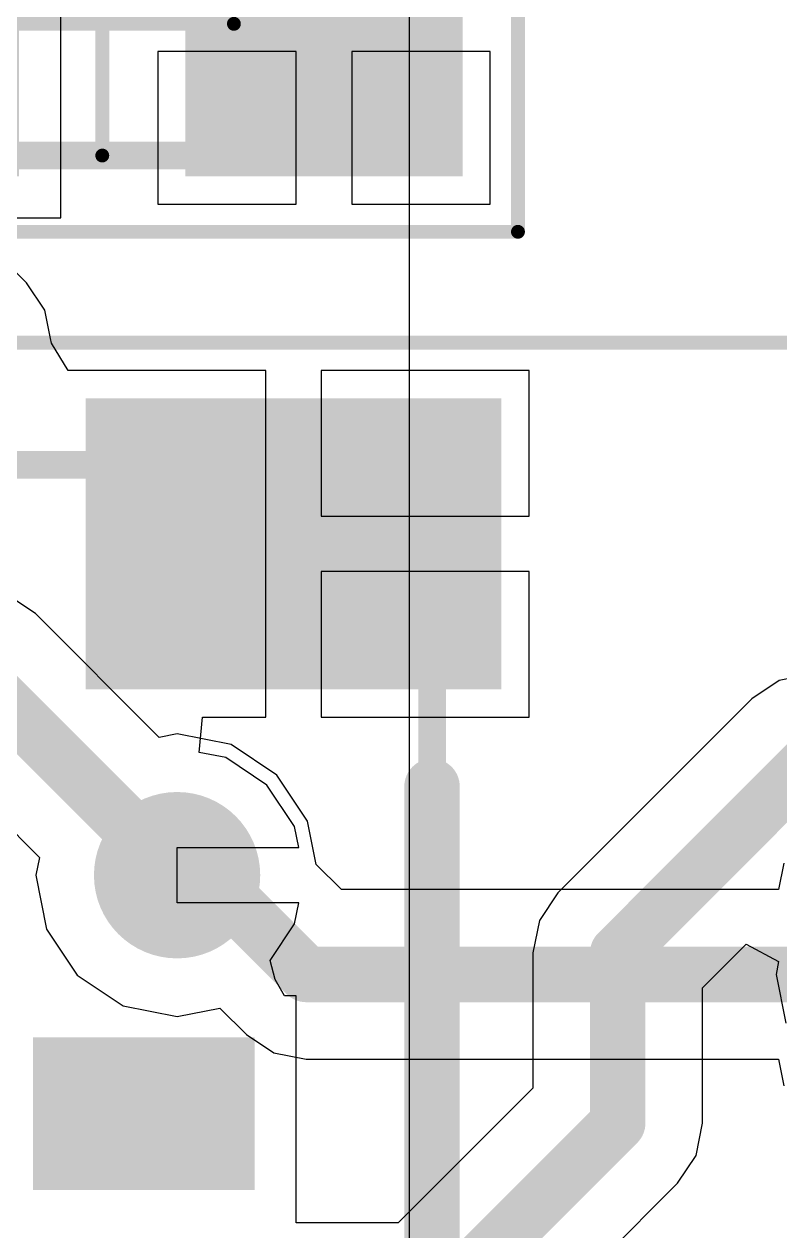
# Model space of a CAD drawing. Header units: inches. Extents: x -0.1 to 84.5, y -0.1 to 23.7.
# Drawn here: x 66.058 to 68.785, y 13.697 to 18.049 of the extents above; entities that cross this region are included whole.
import ezdxf

# ---------------------------------------------------------------- set-up
doc = ezdxf.new("R2010")
doc.units = ezdxf.units.IN
for name, color, linetype in [('Bottom 3D Body', 56, 'Continuous'), ('Bottom Courtyard', 56, 'Continuous'), ('Bottom Layer', 5, 'Continuous'), ('Bottom Overlay', 54, 'Continuous'), ('Bottom Paste', 16, 'Continuous'), ('Bottom Solder', 6, 'Continuous'), ('Top Layer', 1, 'Continuous'), ('Top Overlay', 2, 'Continuous'), ('Via Holes', 16, 'Continuous')]:
    doc.layers.add(name, color=color, linetype=linetype)

# ---------------------------------------------------------------- blocks, each defined once
blk = doc.blocks.new('CAPC0603_1608_55_N_B_83')
at = {"layer": 'Bottom Layer'}
for points in [[(-0.35, 0.5), (-0.35, -0.5), (-1.25, -0.5), (-1.25, 0.5)], [(1.25, 0.5), (1.25, -0.5), (0.35, -0.5), (0.35, 0.5)]]:
    blk.add_hatch(color=5, dxfattribs=at).paths.add_polyline_path(points)
at = {"layer": 'Bottom Paste'}
for points in [[(-0.35, 0.5), (-0.35, -0.5), (-1.25, -0.5), (-1.25, 0.5)], [(1.25, 0.5), (1.25, -0.5), (0.35, -0.5), (0.35, 0.5)]]:
    blk.add_hatch(color=16, dxfattribs=at).paths.add_polyline_path(points)
at = {"layer": 'Bottom Solder'}
for points in [[(-0.3, 0.55), (-0.3, -0.55), (-1.3, -0.55), (-1.3, 0.55)], [(1.3, 0.55), (1.3, -0.55), (0.3, -0.55), (0.3, 0.55)]]:
    blk.add_hatch(color=6, dxfattribs=at).paths.add_polyline_path(points)
at = {"layer": 'Bottom 3D Body'}
for points in [[(-0.875, 0.475, 0.1, 0.1, 0), (-0.875, -0.475, 0.1, 0.1, 0)], [(0.875, 0.475, 0.1, 0.1, 0), (-0.875, 0.475, 0.1, 0.1, 0)], [(0.875, 0.475, 0.1, 0.1, 0), (0.875, -0.475, 0.1, 0.1, 0)], [(0.875, -0.475, 0.1, 0.1, 0), (-0.875, -0.475, 0.1, 0.1, 0)]]:
    blk.add_lwpolyline(points, format="xyseb", dxfattribs=at)
for points in [[(-0.9, 0.475, 0.05, 0.05, 1), (-0.85, 0.475, 0.05, 0.05, 1)], [(-0.9, 0.475, 0.05, 0.05, 1), (-0.85, 0.475, 0.05, 0.05, 1)], [(0.85, 0.475, 0.05, 0.05, 1), (0.9, 0.475, 0.05, 0.05, 1)], [(0.85, 0.475, 0.05, 0.05, 1), (0.9, 0.475, 0.05, 0.05, 1)], [(-0.9, -0.475, 0.05, 0.05, 1), (-0.85, -0.475, 0.05, 0.05, 1)], [(-0.9, -0.475, 0.05, 0.05, 1), (-0.85, -0.475, 0.05, 0.05, 1)], [(0.85, -0.475, 0.05, 0.05, 1), (0.9, -0.475, 0.05, 0.05, 1)], [(0.85, -0.475, 0.05, 0.05, 1), (0.9, -0.475, 0.05, 0.05, 1)]]:
    blk.add_lwpolyline(points, format="xyseb", close=True, dxfattribs=at)
at = {"layer": 'Bottom Courtyard'}
for points in [[(-1.5, 0.75, 0.05, 0.05, 0), (-1.5, -0.75, 0.05, 0.05, 0)], [(1.5, 0.75, 0.05, 0.05, 0), (-1.5, 0.75, 0.05, 0.05, 0)], [(1.5, 0.75, 0.05, 0.05, 0), (1.5, -0.75, 0.05, 0.05, 0)], [(0, 0.475, 0.05, 0.05, 0), (0, -0.475, 0.05, 0.05, 0)], [(0.475, 0, 0.05, 0.05, 0), (-0.475, 0, 0.05, 0.05, 0)], [(1.5, -0.75, 0.05, 0.05, 0), (-1.5, -0.75, 0.05, 0.05, 0)]]:
    blk.add_lwpolyline(points, format="xyseb", dxfattribs=at)
for points in [[(-1.5125, 0.75, 0.025, 0.025, 1), (-1.4875, 0.75, 0.025, 0.025, 1)], [(-1.5125, 0.75, 0.025, 0.025, 1), (-1.4875, 0.75, 0.025, 0.025, 1)], [(1.4875, 0.75, 0.025, 0.025, 1), (1.5125, 0.75, 0.025, 0.025, 1)], [(1.4875, 0.75, 0.025, 0.025, 1), (1.5125, 0.75, 0.025, 0.025, 1)], [(-0.0125, 0.475, 0.025, 0.025, 1), (0.0125, 0.475, 0.025, 0.025, 1)], [(-0.4875, 0, 0.025, 0.025, 1), (-0.4625, 0, 0.025, 0.025, 1)], [(0.4625, 0, 0.025, 0.025, 1), (0.4875, 0, 0.025, 0.025, 1)], [(-0.0125, -0.475, 0.025, 0.025, 1), (0.0125, -0.475, 0.025, 0.025, 1)], [(-1.5125, -0.75, 0.025, 0.025, 1), (-1.4875, -0.75, 0.025, 0.025, 1)], [(-1.5125, -0.75, 0.025, 0.025, 1), (-1.4875, -0.75, 0.025, 0.025, 1)], [(1.4875, -0.75, 0.025, 0.025, 1), (1.5125, -0.75, 0.025, 0.025, 1)], [(1.4875, -0.75, 0.025, 0.025, 1), (1.5125, -0.75, 0.025, 0.025, 1)]]:
    blk.add_lwpolyline(points, format="xyseb", close=True, dxfattribs=at)
blk = doc.blocks.new('GCT_MEM2085_00_115_00_A_REV0_2_B_87')
at = {"layer": 'Bottom Layer'}
for points in [[(-5.95, 4.23), (-5, 4.23), (-5, 2.83), (-5.95, 2.83)], [(-3.645, 3.34), (-3.195, 3.34), (-3.195, 2.64), (-3.645, 2.64)]]:
    blk.add_hatch(color=5, dxfattribs=at).paths.add_polyline_path(points)
at = {"layer": 'Bottom Paste'}
for points in [[(-5.95, 4.23), (-5, 4.23), (-5, 2.83), (-5.95, 2.83)], [(-3.645, 3.34), (-3.195, 3.34), (-3.195, 2.64), (-3.645, 2.64)]]:
    blk.add_hatch(color=16, dxfattribs=at).paths.add_polyline_path(points)
at = {"layer": 'Bottom Solder'}
for points in [[(-6, 4.28), (-4.95, 4.28), (-4.95, 2.78), (-6, 2.78)], [(-3.695, 3.39), (-3.145, 3.39), (-3.145, 2.59), (-3.695, 2.59)]]:
    blk.add_hatch(color=6, dxfattribs=at).paths.add_polyline_path(points)
at = {"layer": 'Bottom 3D Body'}
for points in [[(5.76, 4.03, 0.1, 0.1, 0), (-5.76, 4.03, 0.1, 0.1, 0)], [(-5.76, -4.03, 0.1, 0.1, 0), (-5.76, 4.03, 0.1, 0.1, 0)]]:
    blk.add_lwpolyline(points, format="xyseb", dxfattribs=at)
blk.add_lwpolyline([(-5.785, 4.03, 0.05, 0.05, 1), (-5.735, 4.03, 0.05, 0.05, 1)], format="xyseb", close=True, dxfattribs=at)
blk.add_lwpolyline([(-5.785, 4.03, 0.05, 0.05, 1), (-5.735, 4.03, 0.05, 0.05, 1)], format="xyseb", close=True, dxfattribs=at)
at = {"layer": 'Bottom Courtyard'}
blk.add_lwpolyline([(-6.2, -4.48, 0.05, 0.05, 0), (-6.2, 11.62, 0.05, 0.05, 0)], format="xyseb", dxfattribs=at)
at = {"layer": 'Bottom Overlay'}
blk.add_lwpolyline([(4.25, 4.03, 0.2, 0.2, 0), (-4.6, 4.03, 0.2, 0.2, 0)], format="xyseb", dxfattribs=at)
blk.add_lwpolyline([(-4.65, 4.03, 0.1, 0.1, 1), (-4.55, 4.03, 0.1, 0.1, 1)], format="xyseb", close=True, dxfattribs=at)

msp = doc.modelspace()

# ---------------------------------------------------------------- hatches: boundary and pattern name
at = {"layer": 'Bottom Layer'}
h = msp.add_hatch(color=5, dxfattribs=at)
edge = h.paths.add_edge_path()
edge.add_arc((66.61, 14.98), 0.3, 0, 360)
at = {"layer": 'Top Layer'}
h = msp.add_hatch(color=1, dxfattribs=at)
edge = h.paths.add_edge_path()
edge.add_arc((66.61, 14.98), 0.3, 0, 360)
at = {"layer": 'Via Holes'}
h = msp.add_hatch(color=7, dxfattribs=at)
edge = h.paths.add_edge_path()
edge.add_arc((66.61, 14.98), 0.15, 0, 360)

# ---------------------------------------------------------------- linework, layer by layer
at = {"layer": 'Bottom Layer'}
for p, q in [((66.19, 17.35), (66.19, 18.75)), ((67.04, 17.95), (66.54, 17.95)), ((66.54, 17.95), (66.54, 17.4)), ((67.04, 17.4), (67.04, 17.95)), ((67.74, 17.95), (67.24, 17.95)), ((67.24, 17.95), (67.24, 17.4)), ((67.74, 17.4), (67.74, 17.95)), ((66.54, 17.4), (67.04, 17.4)), ((67.24, 17.4), (67.74, 17.4)), ((66.0122, 17.35), (66.19, 17.35)), ((66.0663, 17.1163), (65.9596, 17.223)), ((66.1326, 17.0171), (66.0663, 17.1163)), ((66.0663, 17.1163), (66.0663, 17.1163)), ((66.1528, 16.9157), (66.1326, 17.0171)), ((66.1568, 16.8985), (66.1528, 16.9157)), ((66.2174, 16.8), (66.1568, 16.8985)), ((66.93, 16.8), (66.2174, 16.8)), ((66.93, 16.175), (66.93, 16.8)), ((67.88, 16.8), (67.13, 16.8)), ((67.13, 16.8), (67.13, 16.275)), ((67.88, 16.275), (67.88, 16.8)), ((67.13, 16.275), (67.88, 16.275)), ((66.93, 15.55), (66.93, 16.175)), ((67.88, 16.075), (67.13, 16.075)), ((67.13, 16.075), (67.13, 15.55)), ((67.88, 15.55), (67.88, 16.075)), ((68.7829, 15.6826), (68.6837, 15.6163)), ((68.9, 15.7059), (68.7829, 15.6826)), ((68.6837, 15.6163), (67.9837, 14.9163)), ((66.6895, 15.423), (66.702, 15.55)), ((66.702, 15.55), (66.93, 15.55)), ((67.13, 15.55), (67.88, 15.55)), ((66.7856, 15.4039), (66.6895, 15.423)), ((66.9344, 15.3044), (66.7856, 15.4039)), ((67.0339, 15.1556), (66.9344, 15.3044)), ((67.0489, 15.08), (67.0339, 15.1556)), ((66.61, 14.88), (66.61, 15.08)), ((66.61, 15.08), (67.0489, 15.08)), ((67.9837, 14.9163), (67.9174, 14.8171)), ((67.0489, 14.88), (66.61, 14.88)), ((67.0339, 14.8044), (67.0489, 14.88)), ((66.9454, 14.672), (67.0339, 14.8044)), ((67.9174, 14.8171), (67.8941, 14.7)), ((68.5059, 14.5733), (68.6633, 14.7308)), ((68.6633, 14.7308), (68.7804, 14.6682)), ((66.9641, 14.6035), (66.9454, 14.672)), ((67.8941, 14.7), (67.8941, 14.7)), ((67.8941, 14.7), (67.8941, 14.2125)), ((68.7804, 14.6682), (68.7712, 14.622)), ((68.7712, 14.622), (68.8061, 14.4464)), ((66.9975, 14.545), (66.9641, 14.6035)), ((67.04, 14.545), (66.9975, 14.545)), ((67.04, 13.7259), (67.04, 14.545)), ((68.5059, 14.0858), (68.5059, 14.5733)), ((67.8941, 14.2125), (67.4075, 13.7259)), ((68.4826, 13.9688), (68.5059, 14.0858)), ((68.4163, 13.8695), (68.4826, 13.9688)), ((67.7505, 13.2037), (68.4163, 13.8695)), ((67.4075, 13.7259), (67.04, 13.7259))]:
    msp.add_line(p, q, dxfattribs=at)
for points in [[(68.2, 14.7, 0.2, 0.2, 0), (68.9, 15.4, 0.2, 0.2, 0)], [(68.2, 14.0858, 0.2, 0.2, 0), (68.2, 14.7, 0.2, 0.2, 0)], [(67.5342, 13.42, 0.2, 0.2, 0), (68.2, 14.0858, 0.2, 0.2, 0)]]:
    msp.add_lwpolyline(points, format="xyseb", dxfattribs=at)
for points in [[(68.15, 14.7, 0.1, 0.1, 1), (68.25, 14.7, 0.1, 0.1, 1)], [(68.15, 14.7, 0.1, 0.1, 1), (68.25, 14.7, 0.1, 0.1, 1)], [(68.15, 14.0858, 0.1, 0.1, 1), (68.25, 14.0858, 0.1, 0.1, 1)], [(68.15, 14.0858, 0.1, 0.1, 1), (68.25, 14.0858, 0.1, 0.1, 1)]]:
    msp.add_lwpolyline(points, format="xyseb", close=True, dxfattribs=at)
at = {"layer": 'Top Layer'}
for p, q in [((66.0987, 15.9239), (65.9995, 15.9902)), ((66.5456, 15.477), (66.0987, 15.9239)), ((66.61, 15.4898), (66.5456, 15.477)), ((66.8051, 15.451), (66.61, 15.4898)), ((66.9705, 15.3405), (66.8051, 15.451)), ((65.7557, 15.4017), (66.113, 15.0444)), ((67.081, 15.1751), (66.9705, 15.3405)), ((67.1121, 15.0187), (67.081, 15.1751)), ((66.113, 15.0444), (66.1002, 14.98)), ((67.2029, 14.9279), (67.1121, 15.0187)), ((68.7989, 15.0238), (68.7798, 14.9279)), ((66.1002, 14.98), (66.139, 14.7849)), ((68.7798, 14.9279), (67.2029, 14.9279)), ((66.139, 14.7849), (66.2495, 14.6195)), ((66.2495, 14.6195), (66.4149, 14.509)), ((66.4149, 14.509), (66.61, 14.4702)), ((66.61, 14.4702), (66.7647, 14.501)), ((66.7647, 14.501), (66.8599, 14.4057)), ((66.8599, 14.4057), (66.9592, 14.3394)), ((66.9592, 14.3394), (67.0762, 14.3161)), ((67.0762, 14.3161), (67.0762, 14.3161)), ((67.0762, 14.3161), (68.7798, 14.3161)), ((68.7798, 14.3161), (68.7989, 14.2202))]:
    msp.add_line(p, q, dxfattribs=at)
for points in [[(65.8824, 15.7076, 0.2, 0.2, 0), (66.61, 14.98, 0.2, 0.2, 0)], [(66.61, 14.98, 0.2, 0.2, 0), (66.7182, 14.98, 0.2, 0.2, 0)], [(66.7182, 14.98, 0.2, 0.2, 0), (67.0762, 14.622, 0.2, 0.2, 0)], [(67.0762, 14.622, 0.2, 0.2, 0), (69.23, 14.622, 0.2, 0.2, 0)]]:
    msp.add_lwpolyline(points, format="xyseb", dxfattribs=at)
for points in [[(66.56, 14.98, 0.1, 0.1, 1), (66.66, 14.98, 0.1, 0.1, 1)], [(66.56, 14.98, 0.1, 0.1, 1), (66.66, 14.98, 0.1, 0.1, 1)], [(66.6682, 14.98, 0.1, 0.1, 1), (66.7682, 14.98, 0.1, 0.1, 1)], [(66.6682, 14.98, 0.1, 0.1, 1), (66.7682, 14.98, 0.1, 0.1, 1)], [(67.0262, 14.622, 0.1, 0.1, 1), (67.1262, 14.622, 0.1, 0.1, 1)], [(67.0262, 14.622, 0.1, 0.1, 1), (67.1262, 14.622, 0.1, 0.1, 1)]]:
    msp.add_lwpolyline(points, format="xyseb", close=True, dxfattribs=at)
at = {"layer": 'Top Overlay'}
msp.add_line((67.4485, 1.2495), (67.4485, 20.9074), dxfattribs=at)

# ---------------------------------------------------------------- block references
for name, p, rotation in [('CAPC0603_1608_55_N_B_83', (66.34, 18.05), 180), ('GCT_MEM2085_00_115_00_A_REV0_2_B_87', (63.5, 10.7), 270)]:
    msp.add_blockref(name, p, dxfattribs=dict(rotation=rotation))

doc.saveas('drawing.dxf')
